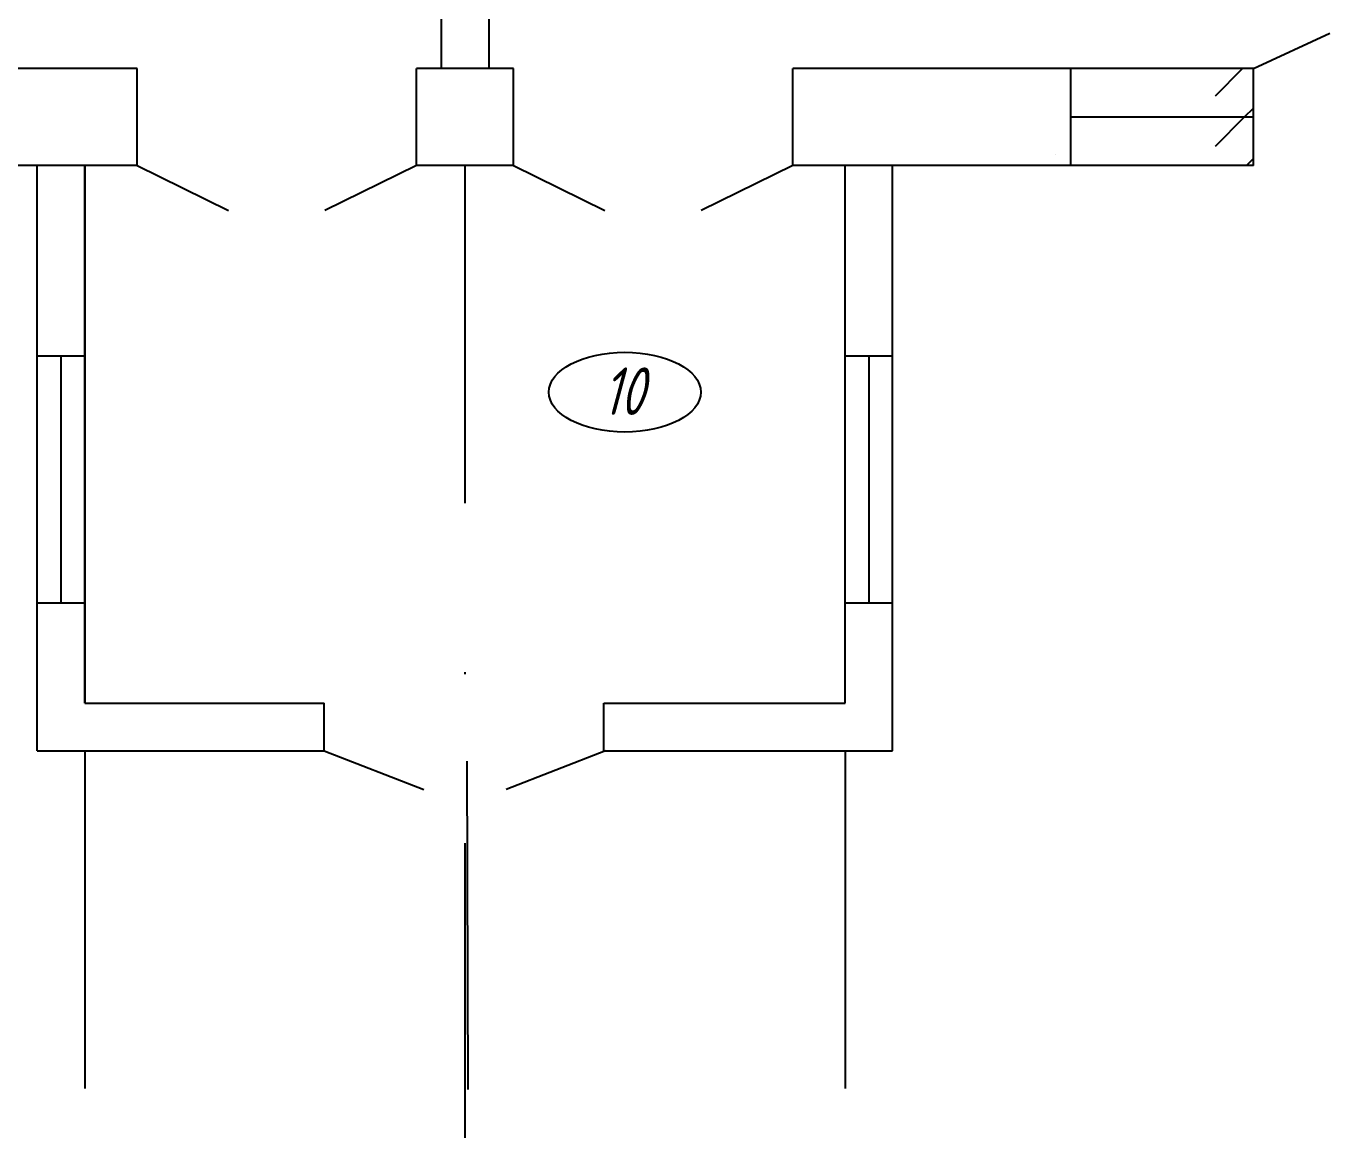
# Model space of a CAD drawing. Header units: millimetres. Extents: x 2185 to 8290, y 601 to 2456.
# Drawn here: x 6656.6 to 6725.2, y 1388.9 to 1447 of the extents above; entities that cross this region are included whole.
import ezdxf

# ---------------------------------------------------------------- set-up
doc = ezdxf.new("R2010")
doc.units = ezdxf.units.MM
doc.linetypes.add('CENTER', pattern=[50.8, 31.75, -6.35, 6.35, -6.35])
doc.linetypes.add('DASHDOTX2', pattern=[50.8, 25.4, -12.7, 0, -12.7])
doc.layers.add('НОВЫЙ', color=7, linetype='Continuous')
doc.layers.add('ТХ', color=7, linetype='Continuous')
doc.styles.add('Simplex', font='simplex.shx', dxfattribs={"width": 0.7, "oblique": 15})

msp = doc.modelspace()

# ---------------------------------------------------------------- linework, layer by layer
at = {"color": 3, "linetype": 'CENTER', "ltscale": 2}
msp.add_line((6679.797, 1408.339), (6679.848, 1391.055), dxfattribs=at)
at = {"layer": 'НОВЫЙ', "color": 4}
msp.add_ellipse((6688.113, 1427.751), major_axis=(-4, 0), ratio=0.525, dxfattribs=at)
at = {"layer": 'ТХ', "color": 3, "ltscale": 0.2}
for p, q in [((6678.45, 1447.383), (6678.45, 1444.783)), ((6680.95, 1447.383), (6680.95, 1444.783)), ((6721.183, 1444.783), (6725.207, 1446.647)), ((6662.45, 1444.783), (6638.1, 1444.783)), ((6662.45, 1439.683), (6662.45, 1444.783)), ((6682.25, 1444.783), (6677.15, 1444.783)), ((6677.15, 1439.683), (6677.15, 1444.783)), ((6682.25, 1439.683), (6682.25, 1444.783)), ((6721.183, 1444.783), (6696.95, 1444.783)), ((6696.95, 1439.683), (6696.95, 1444.783)), ((6711.583, 1439.683), (6711.583, 1444.783)), ((6721.183, 1439.683), (6721.183, 1444.783)), ((6711.583, 1442.233), (6721.183, 1442.233)), ((6662.45, 1439.683), (6638.1, 1439.683)), ((6657.2, 1408.883), (6657.2, 1439.683)), ((6659.7, 1411.383), (6659.7, 1439.683)), ((6659.7, 1439.683), (6659.7, 1411.383)), ((6662.45, 1439.683), (6667.266, 1437.318)), ((6677.15, 1439.683), (6672.334, 1437.318)), ((6682.25, 1439.683), (6677.15, 1439.683)), ((6682.25, 1439.683), (6687.066, 1437.318)), ((6696.95, 1439.683), (6692.134, 1437.318)), ((6721.183, 1439.683), (6696.95, 1439.683)), ((6699.7, 1411.383), (6699.7, 1439.683)), ((6702.2, 1408.883), (6702.2, 1439.683)), ((6659.7, 1429.648), (6657.2, 1429.648)), ((6658.45, 1429.648), (6658.45, 1416.642)), ((6702.2, 1429.648), (6699.7, 1429.648)), ((6700.95, 1429.648), (6700.95, 1416.642)), ((6659.7, 1416.642), (6657.2, 1416.642)), ((6702.2, 1416.642), (6699.7, 1416.642)), ((6659.7, 1411.383), (6672.3, 1411.383)), ((6659.7, 1411.383), (6672.3, 1411.383)), ((6672.3, 1408.883), (6672.3, 1411.383)), ((6687, 1411.383), (6699.7, 1411.383)), ((6687, 1408.883), (6687, 1411.383)), ((6657.2, 1408.883), (6672.3, 1408.883)), ((6657.2, 1408.883), (6672.3, 1408.883)), ((6672.3, 1408.883), (6677.532, 1406.833)), ((6687.1, 1408.883), (6681.867, 1406.833)), ((6687, 1408.883), (6702.2, 1408.883)), ((6687, 1408.883), (6702.2, 1408.883))]:
    msp.add_line(p, q, dxfattribs=at)
at = {"layer": 'ТХ', "color": 3, "ltscale": 0.6}
for p, q in [((6719.183, 1443.351), (6720.615, 1444.783)), ((6720.717, 1442.233), (6721.183, 1442.7)), ((6719.183, 1440.7), (6720.717, 1442.233)), ((6720.818, 1439.683), (6721.183, 1440.048))]:
    msp.add_line(p, q, dxfattribs=at)
at = {"layer": 'ТХ', "color": 4, "ltscale": 0.6}
msp.add_line((6710.745, 1440.272), (6710.745, 1440.272), dxfattribs=at)
at = {"layer": 'ТХ', "color": 3, "linetype": 'DASHDOTX2', "ltscale": 0.7}
for p, q in [((6679.7, 1439.683), (6679.7, 1300.913)), ((6659.7, 1408.883), (6659.7, 1300.913)), ((6699.7, 1408.883), (6699.7, 1300.913))]:
    msp.add_line(p, q, dxfattribs=at)

# ---------------------------------------------------------------- texts
at = {"layer": 'НОВЫЙ', "color": 0, "style": 'Simplex', "oblique": 15, "width": 0.7}
msp.add_text('10', height=2.5, dxfattribs=at).set_placement((6686.937, 1426.553))

doc.saveas('drawing.dxf')
